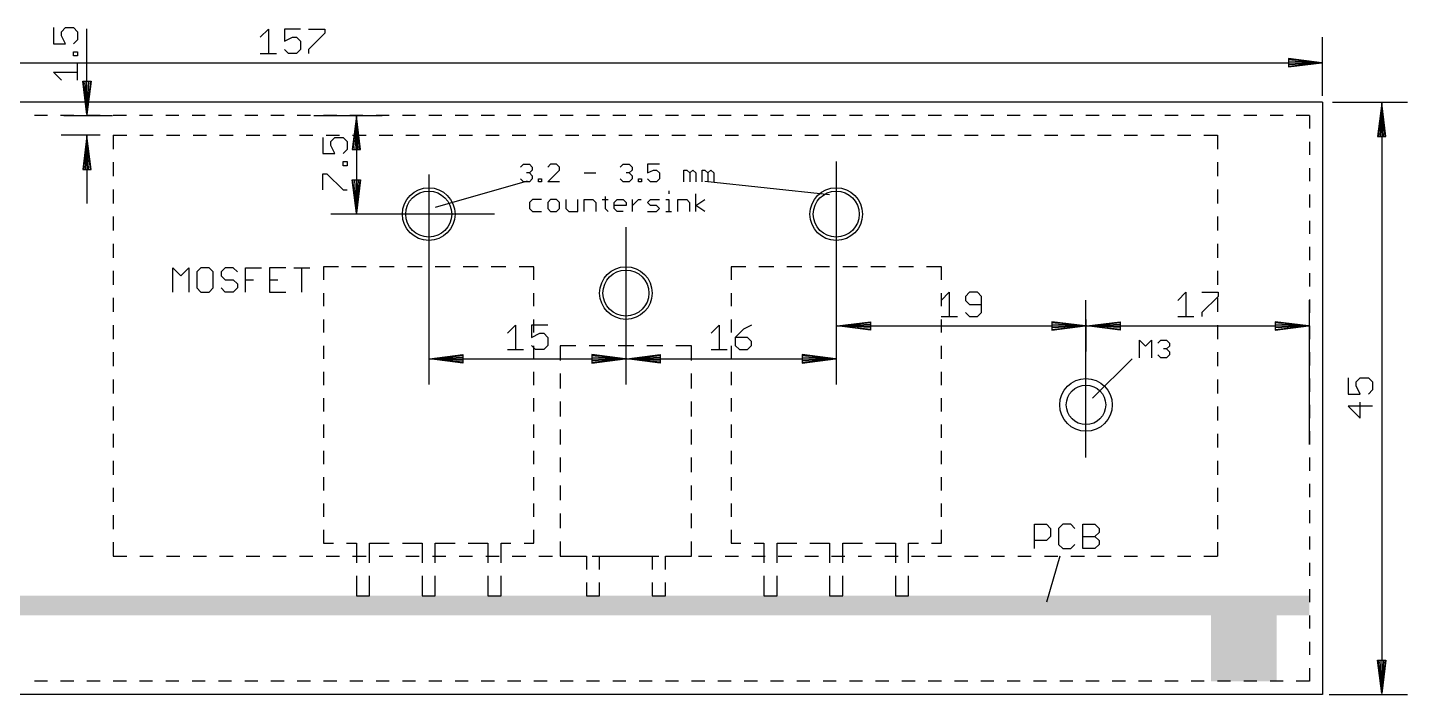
# Model space of a CAD drawing. Extents: x -62 to 290, y -289 to 164.
# Drawn here: x 58.5 to 163.4, y 113 to 163.7 of the extents above; entities that cross this region are included whole.
import ezdxf

# ---------------------------------------------------------------- set-up
doc = ezdxf.new("R2010")
doc.units = 0
for name, color, linetype in [('113', 140, 'CONTINUOUS'), ('115', 5, 'CONTINUOUS'), ('27', 1, 'CONTINUOUS'), ('28', 3, 'CONTINUOUS'), ('47', 7, 'CONTINUOUS'), ('51', 53, 'CONTINUOUS')]:
    doc.layers.add(name, color=color, linetype=linetype)

# ---------------------------------------------------------------- blocks, each defined once
blk = doc.blocks.new('RECT')
blk.add_solid([(-0.5, -0.5), (0.5, -0.5), (-0.5, 0.5), (0.5, 0.5)])

msp = doc.modelspace()

# ---------------------------------------------------------------- linework, layer by layer
at = {"layer": '113'}
for p, q in [((65, 155.5), (66.0238, 155.5)), ((65, 155.5), (65, 154.4375)), ((67.0238, 155.5), (68.0476, 155.5)), ((69.0476, 155.5), (70.0714, 155.5)), ((71.0714, 155.5), (72.0952, 155.5)), ((73.0952, 155.5), (74.119, 155.5)), ((75.119, 155.5), (76.1429, 155.5)), ((77.1429, 155.5), (78.1667, 155.5)), ((79.1667, 155.5), (80.1905, 155.5)), ((81.1905, 155.5), (82.2143, 155.5)), ((83.2143, 155.5), (84.2381, 155.5)), ((85.2381, 155.5), (86.2619, 155.5)), ((87.2619, 155.5), (88.2857, 155.5)), ((89.2857, 155.5), (90.3095, 155.5)), ((91.3095, 155.5), (92.3333, 155.5)), ((93.3333, 155.5), (94.3571, 155.5)), ((95.3571, 155.5), (96.381, 155.5)), ((97.381, 155.5), (98.4048, 155.5)), ((99.4048, 155.5), (100.4286, 155.5)), ((101.4286, 155.5), (102.4524, 155.5)), ((103.4524, 155.5), (104.4762, 155.5)), ((105.4762, 155.5), (106.5, 155.5)), ((107.5, 155.5), (108.5238, 155.5)), ((109.5238, 155.5), (110.5476, 155.5)), ((111.5476, 155.5), (112.5714, 155.5)), ((113.5714, 155.5), (114.5952, 155.5)), ((115.5952, 155.5), (116.619, 155.5)), ((117.619, 155.5), (118.6429, 155.5)), ((119.6429, 155.5), (120.6667, 155.5)), ((121.6667, 155.5), (122.6905, 155.5)), ((123.6905, 155.5), (124.7143, 155.5)), ((125.7143, 155.5), (126.7381, 155.5)), ((127.7381, 155.5), (128.7619, 155.5)), ((129.7619, 155.5), (130.7857, 155.5)), ((131.7857, 155.5), (132.8095, 155.5)), ((133.8095, 155.5), (134.8333, 155.5)), ((135.8333, 155.5), (136.8571, 155.5)), ((137.8571, 155.5), (138.881, 155.5)), ((139.881, 155.5), (140.9048, 155.5)), ((141.9048, 155.5), (142.9286, 155.5)), ((143.9286, 155.5), (144.9524, 155.5)), ((145.9524, 155.5), (146.9762, 155.5)), ((147.9762, 155.5), (149, 155.5)), ((149, 155.5), (149, 154.4375)), ((65, 153.4375), (65, 152.375)), ((149, 153.4375), (149, 152.375)), ((65, 151.375), (65, 150.3125)), ((149, 151.375), (149, 150.3125)), ((65, 149.3125), (65, 148.25)), ((149, 149.3125), (149, 148.25)), ((65, 147.25), (65, 146.1875)), ((149, 147.25), (149, 146.1875)), ((65, 145.1875), (65, 144.125)), ((149, 145.1875), (149, 144.125)), ((65, 143.125), (65, 142.0625)), ((149, 143.125), (149, 142.0625)), ((65, 141.0625), (65, 140)), ((149, 141.0625), (149, 140)), ((65, 139), (65, 137.9375)), ((149, 139), (149, 137.9375)), ((65, 136.9375), (65, 135.875)), ((149, 136.9375), (149, 135.875)), ((65, 134.875), (65, 133.8125)), ((149, 134.875), (149, 133.8125)), ((65, 132.8125), (65, 131.75)), ((149, 132.8125), (149, 131.75)), ((65, 130.75), (65, 129.6875)), ((149, 130.75), (149, 129.6875)), ((65, 128.6875), (65, 127.625)), ((149, 128.6875), (149, 127.625)), ((65, 126.625), (65, 125.5625)), ((149, 126.625), (149, 125.5625)), ((65, 124.5625), (65, 123.5)), ((149, 124.5625), (149, 123.5)), ((65, 123.5), (66.0238, 123.5)), ((67.0238, 123.5), (68.0476, 123.5)), ((69.0476, 123.5), (70.0714, 123.5)), ((71.0714, 123.5), (72.0952, 123.5)), ((73.0952, 123.5), (74.119, 123.5)), ((75.119, 123.5), (76.1429, 123.5)), ((77.1429, 123.5), (78.1667, 123.5)), ((79.1667, 123.5), (80.1905, 123.5)), ((81.1905, 123.5), (82.2143, 123.5)), ((83.2143, 123.5), (84.2381, 123.5)), ((85.2381, 123.5), (86.2619, 123.5)), ((87.2619, 123.5), (88.2857, 123.5)), ((89.2857, 123.5), (90.3095, 123.5)), ((91.3095, 123.5), (92.3333, 123.5)), ((93.3333, 123.5), (94.3571, 123.5)), ((95.3571, 123.5), (96.381, 123.5)), ((97.381, 123.5), (98.4048, 123.5)), ((99.4048, 123.5), (100.4286, 123.5)), ((101.4286, 123.5), (102.4524, 123.5)), ((103.4524, 123.5), (104.4762, 123.5)), ((105.4762, 123.5), (106.5, 123.5)), ((107.5, 123.5), (108.5238, 123.5)), ((109.5238, 123.5), (110.5476, 123.5)), ((111.5476, 123.5), (112.5714, 123.5)), ((113.5714, 123.5), (114.5952, 123.5)), ((115.5952, 123.5), (116.619, 123.5)), ((117.619, 123.5), (118.6429, 123.5)), ((119.6429, 123.5), (120.6667, 123.5)), ((121.6667, 123.5), (122.6905, 123.5)), ((123.6905, 123.5), (124.7143, 123.5)), ((125.7143, 123.5), (126.7381, 123.5)), ((127.7381, 123.5), (128.7619, 123.5)), ((129.7619, 123.5), (130.7857, 123.5)), ((131.7857, 123.5), (132.8095, 123.5)), ((133.8095, 123.5), (134.8333, 123.5)), ((135.8333, 123.5), (136.8571, 123.5)), ((137.8571, 123.5), (138.881, 123.5)), ((139.881, 123.5), (140.9048, 123.5)), ((141.9048, 123.5), (142.9286, 123.5)), ((143.9286, 123.5), (144.9524, 123.5)), ((145.9524, 123.5), (146.9762, 123.5)), ((147.9762, 123.5), (149, 123.5))]:
    msp.add_line(p, q, dxfattribs=at)
for centre in [(89, 149.5), (120, 149.5), (104, 143.5), (139, 135)]:
    msp.add_circle(centre, 2, dxfattribs=at)
at = {"layer": '27'}
for p, q in [((69.5268, 143.5762), (69.5268, 145.4254)), ((69.5268, 145.4254), (70.1431, 144.809)), ((70.1431, 144.809), (70.7595, 145.4254)), ((70.7595, 145.4254), (70.7595, 143.5762)), ((71.6765, 145.4254), (71.3683, 145.1172)), ((71.3683, 145.1172), (71.3683, 143.8844)), ((72.2929, 145.4254), (71.6765, 145.4254)), ((72.6011, 145.1172), (72.2929, 145.4254)), ((72.6011, 143.8844), (72.6011, 145.1172)), ((73.5181, 145.4254), (73.2099, 145.1172)), ((73.2099, 145.1172), (73.2099, 144.809)), ((74.1345, 145.4254), (73.5181, 145.4254)), ((74.4427, 145.1172), (74.1345, 145.4254)), ((75.0515, 143.5762), (75.0515, 145.4254)), ((75.0515, 145.4254), (76.2843, 145.4254)), ((78.1258, 145.4254), (76.893, 145.4254)), ((76.893, 145.4254), (76.893, 143.5762)), ((78.7346, 145.4254), (79.9674, 145.4254)), ((79.351, 143.5762), (79.351, 145.4254)), ((82.125, 145.5), (81, 145.5)), ((81, 145.5), (81, 144.5)), ((84.25, 145.5), (83.125, 145.5)), ((86.375, 145.5), (85.25, 145.5)), ((88.5, 145.5), (87.375, 145.5)), ((90.625, 145.5), (89.5, 145.5)), ((92.75, 145.5), (91.625, 145.5)), ((94.875, 145.5), (93.75, 145.5)), ((97, 145.5), (95.875, 145.5)), ((97, 144.5), (97, 145.5)), ((113.125, 145.5), (112, 145.5)), ((112, 145.5), (112, 144.5)), ((115.25, 145.5), (114.125, 145.5)), ((117.375, 145.5), (116.25, 145.5)), ((119.5, 145.5), (118.375, 145.5)), ((121.625, 145.5), (120.5, 145.5)), ((123.75, 145.5), (122.625, 145.5)), ((125.875, 145.5), (124.75, 145.5)), ((128, 145.5), (126.875, 145.5)), ((128, 144.5), (128, 145.5)), ((71.3683, 143.8844), (71.6765, 143.5762)), ((72.2929, 143.5762), (72.6011, 143.8844)), ((73.2099, 144.809), (73.5181, 144.5008)), ((73.5181, 143.5762), (73.2099, 143.8844)), ((73.5181, 144.5008), (74.1345, 144.5008)), ((74.1345, 144.5008), (74.4427, 144.1926)), ((74.4427, 143.8844), (74.1345, 143.5762)), ((74.4427, 144.1926), (74.4427, 143.8844)), ((75.0515, 144.5008), (75.6679, 144.5008)), ((76.893, 144.5008), (77.5094, 144.5008)), ((71.6765, 143.5762), (72.2929, 143.5762)), ((74.1345, 143.5762), (73.5181, 143.5762)), ((76.893, 143.5762), (78.1258, 143.5762)), ((81, 143.5), (81, 142.5)), ((97, 142.5), (97, 143.5)), ((112, 143.5), (112, 142.5)), ((128, 142.5), (128, 143.5)), ((81, 141.5), (81, 140.5)), ((97, 140.5), (97, 141.5)), ((112, 141.5), (112, 140.5)), ((128, 140.5), (128, 141.5)), ((81, 139.5), (81, 138.5)), ((97, 138.5), (97, 139.5)), ((100.2, 139.5), (99, 139.5)), ((99, 139.5), (99, 138.375)), ((102.4, 139.5), (101.2, 139.5)), ((104.6, 139.5), (103.4, 139.5)), ((106.8, 139.5), (105.6, 139.5)), ((109, 139.5), (107.8, 139.5)), ((109, 138.375), (109, 139.5)), ((112, 139.5), (112, 138.5)), ((128, 138.5), (128, 139.5)), ((81, 137.5), (81, 136.5)), ((97, 136.5), (97, 137.5)), ((99, 137.375), (99, 136.25)), ((109, 136.25), (109, 137.375)), ((112, 137.5), (112, 136.5)), ((128, 136.5), (128, 137.5)), ((81, 135.5), (81, 134.5)), ((97, 134.5), (97, 135.5)), ((112, 135.5), (112, 134.5)), ((128, 134.5), (128, 135.5)), ((99, 135.25), (99, 134.125)), ((109, 134.125), (109, 135.25)), ((81, 133.5), (81, 132.5)), ((97, 132.5), (97, 133.5)), ((112, 133.5), (112, 132.5)), ((128, 132.5), (128, 133.5)), ((99, 133.125), (99, 132)), ((109, 132), (109, 133.125)), ((81, 131.5), (81, 130.5)), ((97, 130.5), (97, 131.5)), ((112, 131.5), (112, 130.5)), ((128, 130.5), (128, 131.5)), ((99, 131), (99, 129.875)), ((109, 129.875), (109, 131)), ((81, 129.5), (81, 128.5)), ((97, 128.5), (97, 129.5)), ((112, 129.5), (112, 128.5)), ((128, 128.5), (128, 129.5)), ((99, 128.875), (99, 127.75)), ((109, 127.75), (109, 128.875)), ((81, 127.5), (81, 126.5)), ((97, 126.5), (97, 127.5)), ((112, 127.5), (112, 126.5)), ((128, 126.5), (128, 127.5)), ((99, 126.75), (99, 125.625)), ((109, 125.625), (109, 126.75)), ((81, 125.5), (81, 124.5)), ((97, 124.5), (97, 125.5)), ((112, 125.5), (112, 124.5)), ((128, 124.5), (128, 125.5)), ((81, 124.5), (81.75, 124.5)), ((82.75, 124.5), (83.5, 124.5)), ((83.5, 124.5), (83.5, 123)), ((84.5, 123), (84.5, 124.5)), ((84.5, 124.5), (86, 124.5)), ((87, 124.5), (88.5, 124.5)), ((88.5, 124.5), (88.5, 123)), ((89.5, 123), (89.5, 124.5)), ((89.5, 124.5), (91, 124.5)), ((92, 124.5), (93.5, 124.5)), ((93.5, 124.5), (93.5, 123)), ((94.5, 123), (94.5, 124.5)), ((94.5, 124.5), (95.25, 124.5)), ((96.25, 124.5), (97, 124.5)), ((99, 124.625), (99, 123.5)), ((109, 123.5), (109, 124.625)), ((112, 124.5), (112.75, 124.5)), ((113.75, 124.5), (114.5, 124.5)), ((114.5, 124.5), (114.5, 123)), ((115.5, 123), (115.5, 124.5)), ((115.5, 124.5), (117, 124.5)), ((118, 124.5), (119.5, 124.5)), ((119.5, 124.5), (119.5, 123)), ((120.5, 123), (120.5, 124.5)), ((120.5, 124.5), (122, 124.5)), ((123, 124.5), (124.5, 124.5)), ((124.5, 124.5), (124.5, 123)), ((125.5, 123), (125.5, 124.5)), ((125.5, 124.5), (126.25, 124.5)), ((127.25, 124.5), (128, 124.5)), ((99, 123.5), (101, 123.5)), ((101, 123.5), (101, 122.5)), ((102, 122.5), (102, 123.5)), ((102, 123.5), (103.5, 123.5)), ((104.5, 123.5), (106, 123.5)), ((106, 123.5), (106, 122.5)), ((107, 122.5), (107, 123.5)), ((107, 123.5), (109, 123.5)), ((83.5, 122), (83.5, 120.5)), ((84.5, 120.5), (84.5, 122)), ((88.5, 122), (88.5, 120.5)), ((89.5, 120.5), (89.5, 122)), ((93.5, 122), (93.5, 120.5)), ((94.5, 120.5), (94.5, 122)), ((114.5, 122), (114.5, 120.5)), ((115.5, 120.5), (115.5, 122)), ((119.5, 122), (119.5, 120.5)), ((120.5, 120.5), (120.5, 122)), ((124.5, 122), (124.5, 120.5)), ((125.5, 120.5), (125.5, 122)), ((101, 121.5), (101, 120.5)), ((102, 120.5), (102, 121.5)), ((106, 121.5), (106, 120.5)), ((107, 120.5), (107, 121.5)), ((83.5, 120.5), (84.5, 120.5)), ((88.5, 120.5), (89.5, 120.5)), ((93.5, 120.5), (94.5, 120.5)), ((101, 120.5), (102, 120.5)), ((106, 120.5), (107, 120.5)), ((114.5, 120.5), (115.5, 120.5)), ((119.5, 120.5), (120.5, 120.5)), ((124.5, 120.5), (125.5, 120.5))]:
    msp.add_line(p, q, dxfattribs=at)
at = {"layer": '28'}
for p, q in [((135.0762, 124.0762), (135.0762, 125.9254)), ((135.0762, 125.9254), (136.0008, 125.9254)), ((136.0008, 125.9254), (136.309, 125.6172)), ((136.309, 125.0008), (136.0008, 124.6926)), ((136.309, 125.6172), (136.309, 125.0008)), ((137.226, 125.9254), (136.9178, 125.6172)), ((136.9178, 125.6172), (136.9178, 124.3844)), ((137.8424, 125.9254), (137.226, 125.9254)), ((138.1506, 125.6172), (137.8424, 125.9254)), ((138.7593, 124.0762), (138.7593, 125.9254)), ((138.7593, 125.9254), (139.6839, 125.9254)), ((138.7593, 125.0008), (139.6839, 125.0008)), ((139.6839, 125.9254), (139.9921, 125.6172)), ((139.9921, 125.309), (139.6839, 125.0008)), ((139.6839, 125.0008), (139.9921, 124.6926)), ((139.9921, 125.6172), (139.9921, 125.309)), ((136.0008, 124.6926), (135.0762, 124.6926)), ((136.9178, 124.3844), (137.226, 124.0762)), ((137.226, 124.0762), (137.8424, 124.0762)), ((137.8424, 124.0762), (138.1506, 124.3844)), ((139.6839, 124.0762), (138.7593, 124.0762)), ((139.9921, 124.3844), (139.6839, 124.0762)), ((139.9921, 124.6926), (139.9921, 124.3844)), ((137, 123.5), (136, 120))]:
    msp.add_line(p, q, dxfattribs=at)
at = {"layer": '47'}
for p, q in [((60.4446, 163.6713), (60.4446, 162.4386)), ((61.061, 163.3631), (61.3692, 163.6713)), ((61.061, 163.0549), (61.061, 163.3631)), ((61.3692, 162.4386), (61.061, 163.0549)), ((61.3692, 163.6713), (61.9856, 163.6713)), ((61.9856, 163.6713), (62.2938, 163.3631)), ((62.2938, 162.7468), (61.9856, 162.4386)), ((62.2938, 163.3631), (62.2938, 162.7468)), ((63, 157.065), (63, 163.5809)), ((76.1841, 162.939), (76.8005, 163.5554)), ((76.8005, 163.5554), (76.8005, 161.7062)), ((79.2584, 163.5554), (78.0256, 163.5554)), ((78.0256, 163.5554), (78.0256, 162.6308)), ((78.0256, 162.6308), (78.642, 162.939)), ((78.642, 162.939), (78.9502, 162.939)), ((78.9502, 162.939), (79.2584, 162.6308)), ((79.8672, 163.5554), (81.1, 163.5554)), ((81.1, 163.2472), (79.8672, 162.0144)), ((81.1, 163.5554), (81.1, 163.2472)), ((157, 158.5), (157, 162.95)), ((60.4446, 162.4386), (61.3692, 162.4386)), ((61.9856, 161.5178), (61.9856, 161.826)), ((61.9856, 161.826), (62.2938, 161.826)), ((62.2938, 161.826), (62.2938, 161.5178)), ((76.1841, 161.7062), (77.4168, 161.7062)), ((78.3338, 161.7062), (78.0256, 162.0144)), ((78.9502, 161.7062), (78.3338, 161.7062)), ((79.2584, 162.0144), (78.9502, 161.7062)), ((79.2584, 162.6308), (79.2584, 162.0144)), ((79.8672, 162.0144), (79.8672, 161.7062)), ((0.065, 161), (156.935, 161)), ((62.2938, 161.5178), (61.9856, 161.5178)), ((62.2938, 159.6762), (62.2938, 160.909)), ((156.935, 161), (154.4, 161.3192)), ((154.4, 161.3192), (154.4, 160.6808)), ((156.935, 161), (154.4, 161.26)), ((156.935, 161), (154.4, 161.13)), ((154.4, 160.6808), (156.935, 161)), ((154.4, 160.87), (156.935, 161)), ((154.4, 160.74), (156.935, 161)), ((61.061, 159.6762), (60.4446, 160.2926)), ((60.4446, 160.2926), (62.2938, 160.2926)), ((63, 157.065), (62.6808, 159.6)), ((62.6808, 159.6), (63.3192, 159.6)), ((63, 157.065), (62.74, 159.6)), ((63, 157.065), (62.87, 159.6)), ((63.3192, 159.6), (63, 157.065)), ((63.13, 159.6), (63, 157.065)), ((63.26, 159.6), (63, 157.065)), ((157.75, 158), (163.45, 158)), ((161.5, 157.935), (161.1808, 155.4)), ((161.5, 157.935), (161.24, 155.4)), ((161.5, 157.935), (161.37, 155.4)), ((161.5, 157.935), (161.5, 113.065)), ((161.8192, 155.4), (161.5, 157.935)), ((161.63, 155.4), (161.5, 157.935)), ((161.76, 155.4), (161.5, 157.935)), ((61.25, 157), (64.95, 157)), ((80.25, 157), (85.45, 157)), ((83.5, 156.935), (83.1808, 154.4)), ((83.5, 156.935), (83.24, 154.4)), ((83.5, 156.935), (83.37, 154.4)), ((83.5, 156.935), (83.5, 149.565)), ((83.8192, 154.4), (83.5, 156.935)), ((83.63, 154.4), (83.5, 156.935)), ((83.76, 154.4), (83.5, 156.935)), ((64, 155.5), (61.05, 155.5)), ((63, 155.435), (62.6808, 152.9)), ((63, 155.435), (62.74, 152.9)), ((63, 155.435), (62.87, 152.9)), ((63, 155.435), (63, 150.3)), ((63.3192, 152.9), (63, 155.435)), ((63.13, 152.9), (63, 155.435)), ((63.26, 152.9), (63, 155.435)), ((161.1808, 155.4), (161.8192, 155.4)), ((80.9446, 155.3309), (80.9446, 154.0981)), ((81.561, 155.0227), (81.8692, 155.3309)), ((81.561, 154.7145), (81.561, 155.0227)), ((81.8692, 154.0981), (81.561, 154.7145)), ((81.8692, 155.3309), (82.4856, 155.3309)), ((82.4856, 155.3309), (82.7938, 155.0227)), ((82.7938, 154.4063), (82.4856, 154.0981)), ((82.7938, 155.0227), (82.7938, 154.4063)), ((83.1808, 154.4), (83.8192, 154.4)), ((80.9446, 154.0981), (81.8692, 154.0981)), ((82.4856, 153.1773), (82.4856, 153.4855)), ((82.4856, 153.4855), (82.7938, 153.4855)), ((82.7938, 153.4855), (82.7938, 153.1773)), ((95.9797, 153.0752), (96.2045, 153.2999)), ((96.2045, 153.2999), (96.6541, 153.2999)), ((96.6541, 153.2999), (96.8789, 153.0752)), ((98.2763, 153.2999), (98.0515, 153.0752)), ((98.7258, 153.2999), (98.2763, 153.2999)), ((98.9506, 153.0752), (98.7258, 153.2999)), ((103.5762, 153.0752), (103.801, 153.2999)), ((103.801, 153.2999), (104.2506, 153.2999)), ((104.2506, 153.2999), (104.4754, 153.0752)), ((106.5471, 153.2999), (105.648, 153.2999)), ((105.648, 153.2999), (105.648, 152.6256)), ((120, 153.5), (120, 139.05)), ((62.6808, 152.9), (63.3192, 152.9)), ((80.9446, 151.3357), (80.9446, 152.5685)), ((80.9446, 152.5685), (81.2528, 152.5685)), ((81.2528, 152.5685), (82.4856, 151.3357)), ((82.7938, 153.1773), (82.4856, 153.1773)), ((89, 152.5), (89, 136.55)), ((96.6541, 152.6256), (96.4293, 152.6256)), ((96.8789, 152.8504), (96.6541, 152.6256)), ((96.6541, 152.6256), (96.8789, 152.4008)), ((96.8789, 153.0752), (96.8789, 152.8504)), ((96.8789, 152.4008), (96.8789, 152.176)), ((98.0515, 151.9512), (98.9506, 152.8504)), ((98.9506, 152.8504), (98.9506, 153.0752)), ((100.8138, 152.6256), (101.713, 152.6256)), ((104.2506, 152.6256), (104.0258, 152.6256)), ((104.4754, 152.8504), (104.2506, 152.6256)), ((104.2506, 152.6256), (104.4754, 152.4008)), ((104.4754, 153.0752), (104.4754, 152.8504)), ((104.4754, 152.4008), (104.4754, 152.176)), ((105.648, 152.6256), (106.0975, 152.8504)), ((106.0975, 152.8504), (106.3223, 152.8504)), ((106.3223, 152.8504), (106.5471, 152.6256)), ((106.5471, 152.6256), (106.5471, 152.176)), ((108.4103, 151.9512), (108.4103, 152.8504)), ((108.4103, 152.8504), (108.6351, 152.8504)), ((108.6351, 152.8504), (108.8599, 152.6256)), ((108.8599, 152.6256), (109.0847, 152.8504)), ((108.8599, 152.6256), (108.8599, 151.9512)), ((109.0847, 152.8504), (109.3095, 152.6256)), ((109.3095, 152.6256), (109.3095, 151.9512)), ((109.7915, 151.9512), (109.7915, 152.8504)), ((109.7915, 152.8504), (110.0163, 152.8504)), ((110.0163, 152.8504), (110.2411, 152.6256)), ((110.2411, 152.6256), (110.4659, 152.8504)), ((110.2411, 152.6256), (110.2411, 151.9512)), ((110.4659, 152.8504), (110.6907, 152.6256)), ((110.6907, 152.6256), (110.6907, 151.9512)), ((82.4856, 151.3357), (82.7938, 151.3357)), ((83.5, 149.565), (83.1808, 152.1)), ((83.1808, 152.1), (83.8192, 152.1)), ((83.5, 149.565), (83.24, 152.1)), ((83.5, 149.565), (83.37, 152.1)), ((83.8192, 152.1), (83.5, 149.565)), ((83.63, 152.1), (83.5, 149.565)), ((83.76, 152.1), (83.5, 149.565)), ((96.5, 152), (89.5, 150)), ((96.2045, 151.9512), (95.9797, 152.176)), ((96.6541, 151.9512), (96.2045, 151.9512)), ((96.8789, 152.176), (96.6541, 151.9512)), ((97.3609, 151.9512), (97.3609, 152.176)), ((97.3609, 152.176), (97.5857, 152.176)), ((97.5857, 151.9512), (97.3609, 151.9512)), ((97.5857, 152.176), (97.5857, 151.9512)), ((98.9506, 151.9512), (98.0515, 151.9512)), ((103.801, 151.9512), (103.5762, 152.176)), ((104.2506, 151.9512), (103.801, 151.9512)), ((104.4754, 152.176), (104.2506, 151.9512)), ((104.9574, 151.9512), (104.9574, 152.176)), ((104.9574, 152.176), (105.1822, 152.176)), ((105.1822, 151.9512), (104.9574, 151.9512)), ((105.1822, 152.176), (105.1822, 151.9512)), ((105.8727, 151.9512), (105.648, 152.176)), ((106.3223, 151.9512), (105.8727, 151.9512)), ((106.5471, 152.176), (106.3223, 151.9512)), ((107.2539, 151.2747), (107.2539, 151.0499)), ((110, 152), (119.5, 151)), ((96.8951, 150.6004), (96.6703, 150.3756)), ((96.6703, 150.3756), (96.6703, 149.926)), ((97.5695, 150.6004), (96.8951, 150.6004)), ((98.2763, 150.6004), (98.0515, 150.3756)), ((98.0515, 150.3756), (98.0515, 149.926)), ((98.7259, 150.6004), (98.2763, 150.6004)), ((98.9506, 150.3756), (98.7259, 150.6004)), ((98.9506, 149.926), (98.9506, 150.3756)), ((99.4327, 150.6004), (99.4327, 149.926)), ((100.3318, 149.7012), (100.3318, 150.6004)), ((100.8138, 149.7012), (100.8138, 150.6004)), ((100.8138, 150.6004), (101.4882, 150.6004)), ((101.4882, 150.6004), (101.713, 150.3756)), ((101.713, 150.3756), (101.713, 149.7012)), ((102.195, 150.6004), (102.6446, 150.6004)), ((102.4198, 150.8252), (102.4198, 149.926)), ((103.1158, 150.3756), (103.3406, 150.6004)), ((103.1158, 149.926), (103.1158, 150.3756)), ((104.015, 150.1508), (103.1158, 150.1508)), ((103.3406, 150.6004), (103.7902, 150.6004)), ((103.7902, 150.6004), (104.015, 150.3756)), ((104.015, 150.3756), (104.015, 150.1508)), ((104.497, 149.7012), (104.497, 150.6004)), ((104.497, 150.1508), (104.9466, 150.6004)), ((104.9466, 150.6004), (105.1713, 150.6004)), ((105.648, 150.3756), (105.8727, 150.6004)), ((105.8727, 150.1508), (105.648, 150.3756)), ((105.8727, 150.6004), (106.5471, 150.6004)), ((106.3223, 150.1508), (105.8727, 150.1508)), ((106.5471, 149.926), (106.3223, 150.1508)), ((107.0291, 150.6004), (107.2539, 150.6004)), ((107.2539, 150.6004), (107.2539, 149.7012)), ((107.9499, 149.7012), (107.9499, 150.6004)), ((107.9499, 150.6004), (108.6243, 150.6004)), ((108.6243, 150.6004), (108.8491, 150.3756)), ((108.8491, 150.3756), (108.8491, 149.7012)), ((109.3311, 149.7012), (109.3311, 151.0499)), ((109.3311, 150.1508), (110.0055, 150.6004)), ((110.0055, 149.7012), (109.3311, 150.1508)), ((94, 149.5), (81.55, 149.5)), ((96.6703, 149.926), (96.8951, 149.7012)), ((96.8951, 149.7012), (97.5695, 149.7012)), ((98.0515, 149.926), (98.2763, 149.7012)), ((98.2763, 149.7012), (98.7259, 149.7012)), ((98.7259, 149.7012), (98.9506, 149.926)), ((99.4327, 149.926), (99.6574, 149.7012)), ((99.6574, 149.7012), (100.3318, 149.7012)), ((102.4198, 149.926), (102.6446, 149.7012)), ((103.3406, 149.7012), (103.1158, 149.926)), ((103.7902, 149.7012), (103.3406, 149.7012)), ((105.648, 149.7012), (106.3223, 149.7012)), ((106.3223, 149.7012), (106.5471, 149.926)), ((107.0291, 149.7012), (107.4787, 149.7012)), ((104, 148.5), (104, 145.5)), ((104, 147), (104, 136.55)), ((104, 144), (104, 136.55)), ((127.9829, 142.939), (128.5993, 143.5554)), ((128.5993, 143.5554), (128.5993, 141.7062)), ((130.1327, 143.5554), (129.8245, 143.2472)), ((129.8245, 143.2472), (129.8245, 142.939)), ((129.8245, 142.939), (130.1327, 142.6308)), ((130.7491, 143.5554), (130.1327, 143.5554)), ((131.0573, 143.2472), (130.7491, 143.5554)), ((131.0573, 142.0144), (131.0573, 143.2472)), ((139, 131), (139, 142.95)), ((145.9829, 142.939), (146.5993, 143.5554)), ((146.5993, 143.5554), (146.5993, 141.7062)), ((147.8245, 143.5554), (149.0573, 143.5554)), ((149.0573, 143.2472), (147.8245, 142.0144)), ((149.0573, 143.5554), (149.0573, 143.2472)), ((156, 132), (156, 142.95)), ((127.9829, 141.7062), (129.2157, 141.7062)), ((129.8245, 142.0144), (130.1327, 141.7062)), ((130.1327, 142.6308), (131.0573, 142.6308)), ((130.1327, 141.7062), (130.7491, 141.7062)), ((130.7491, 141.7062), (131.0573, 142.0144)), ((145.9829, 141.7062), (147.2157, 141.7062)), ((147.8245, 142.0144), (147.8245, 141.7062)), ((94.9829, 140.439), (95.5993, 141.0554)), ((95.5993, 141.0554), (95.5993, 139.2062)), ((98.0573, 141.0554), (96.8245, 141.0554)), ((96.8245, 141.0554), (96.8245, 140.1308)), ((110.4829, 140.439), (111.0993, 141.0554)), ((111.0993, 141.0554), (111.0993, 139.2062)), ((112.9409, 140.7472), (112.3245, 140.1308)), ((113.5573, 141.0554), (112.9409, 140.7472)), ((120.065, 141), (122.6, 141.3192)), ((120.065, 141), (122.6, 141.26)), ((120.065, 141), (122.6, 141.13)), ((120.065, 141), (138.935, 141)), ((122.6, 140.6808), (120.065, 141)), ((122.6, 140.87), (120.065, 141)), ((122.6, 140.74), (120.065, 141)), ((122.6, 141.3192), (122.6, 140.6808)), ((138.935, 141), (136.4, 141.3192)), ((136.4, 141.3192), (136.4, 140.6808)), ((138.935, 141), (136.4, 141.26)), ((138.935, 141), (136.4, 141.13)), ((136.4, 140.6808), (138.935, 141)), ((136.4, 140.87), (138.935, 141)), ((136.4, 140.74), (138.935, 141)), ((139, 141.5), (139, 139.05)), ((139.065, 141), (141.6, 141.3192)), ((139.065, 141), (141.6, 141.26)), ((139.065, 141), (141.6, 141.13)), ((139.065, 141), (155.935, 141)), ((141.6, 140.6808), (139.065, 141)), ((141.6, 140.87), (139.065, 141)), ((141.6, 140.74), (139.065, 141)), ((141.6, 141.3192), (141.6, 140.6808)), ((155.935, 141), (153.4, 141.3192)), ((153.4, 141.3192), (153.4, 140.6808)), ((155.935, 141), (153.4, 141.26)), ((155.935, 141), (153.4, 141.13)), ((153.4, 140.6808), (155.935, 141)), ((153.4, 140.87), (155.935, 141)), ((153.4, 140.74), (155.935, 141)), ((96.8245, 140.1308), (97.4409, 140.439)), ((97.4409, 140.439), (97.7491, 140.439)), ((97.7491, 140.439), (98.0573, 140.1308)), ((98.0573, 140.1308), (98.0573, 139.5144)), ((112.3245, 140.1308), (112.3245, 139.5144)), ((113.2491, 140.1308), (112.3245, 140.1308)), ((113.5573, 139.8226), (113.2491, 140.1308)), ((113.5573, 139.5144), (113.5573, 139.8226)), ((120, 140), (120, 136.55)), ((143.0762, 138.5762), (143.0762, 139.9249)), ((143.0762, 139.9249), (143.5258, 139.4754)), ((143.5258, 139.4754), (143.9754, 139.9249)), ((143.9754, 139.9249), (143.9754, 138.5762)), ((144.4574, 139.7002), (144.6822, 139.9249)), ((144.6822, 139.9249), (145.1318, 139.9249)), ((145.1318, 139.9249), (145.3565, 139.7002)), ((145.3565, 139.7002), (145.3565, 139.4754)), ((89.065, 138.5), (91.6, 138.8192)), ((89.065, 138.5), (91.6, 138.76)), ((89.065, 138.5), (91.6, 138.63)), ((91.6, 138.8192), (91.6, 138.1808)), ((94.9829, 139.2062), (96.2157, 139.2062)), ((97.1327, 139.2062), (96.8245, 139.5144)), ((97.7491, 139.2062), (97.1327, 139.2062)), ((98.0573, 139.5144), (97.7491, 139.2062)), ((103.935, 138.5), (101.4, 138.8192)), ((101.4, 138.8192), (101.4, 138.1808)), ((103.935, 138.5), (101.4, 138.76)), ((103.935, 138.5), (101.4, 138.63)), ((104.065, 138.5), (106.6, 138.8192)), ((104.065, 138.5), (106.6, 138.76)), ((104.065, 138.5), (106.6, 138.63)), ((106.6, 138.8192), (106.6, 138.1808)), ((110.4829, 139.2062), (111.7157, 139.2062)), ((112.3245, 139.5144), (112.6327, 139.2062)), ((112.6327, 139.2062), (113.2491, 139.2062)), ((113.2491, 139.2062), (113.5573, 139.5144)), ((119.935, 138.5), (117.4, 138.8192)), ((117.4, 138.8192), (117.4, 138.1808)), ((119.935, 138.5), (117.4, 138.76)), ((119.935, 138.5), (117.4, 138.63)), ((144.6822, 138.5762), (144.4574, 138.801)), ((145.1318, 138.5762), (144.6822, 138.5762)), ((145.1318, 139.2506), (144.907, 139.2506)), ((145.3565, 139.4754), (145.1318, 139.2506)), ((145.1318, 139.2506), (145.3565, 139.0258)), ((145.3565, 138.801), (145.1318, 138.5762)), ((145.3565, 139.0258), (145.3565, 138.801)), ((89.065, 138.5), (103.935, 138.5)), ((91.6, 138.1808), (89.065, 138.5)), ((91.6, 138.37), (89.065, 138.5)), ((91.6, 138.24), (89.065, 138.5)), ((101.4, 138.1808), (103.935, 138.5)), ((101.4, 138.37), (103.935, 138.5)), ((101.4, 138.24), (103.935, 138.5)), ((104.065, 138.5), (119.935, 138.5)), ((106.6, 138.1808), (104.065, 138.5)), ((106.6, 138.37), (104.065, 138.5)), ((106.6, 138.24), (104.065, 138.5)), ((117.4, 138.1808), (119.935, 138.5)), ((117.4, 138.37), (119.935, 138.5)), ((117.4, 138.24), (119.935, 138.5)), ((142.5, 138.5), (139.5, 135.5)), ((158.9446, 137.0573), (158.9446, 135.8245)), ((159.561, 136.7491), (159.8692, 137.0573)), ((159.561, 136.4409), (159.561, 136.7491)), ((159.8692, 137.0573), (160.4856, 137.0573)), ((160.4856, 137.0573), (160.7938, 136.7491)), ((160.7938, 136.7491), (160.7938, 136.1327)), ((158.9446, 135.8245), (159.8692, 135.8245)), ((159.8692, 135.8245), (159.561, 136.4409)), ((160.7938, 136.1327), (160.4856, 135.8245)), ((160.7938, 134.9075), (158.9446, 134.9075)), ((158.9446, 134.9075), (159.8692, 133.9829)), ((159.8692, 133.9829), (159.8692, 135.2157)), ((161.5, 113.065), (161.1808, 115.6)), ((161.1808, 115.6), (161.8192, 115.6)), ((161.5, 113.065), (161.24, 115.6)), ((161.5, 113.065), (161.37, 115.6)), ((161.8192, 115.6), (161.5, 113.065)), ((161.63, 115.6), (161.5, 113.065)), ((161.76, 115.6), (161.5, 113.065)), ((157.5, 113), (163.45, 113))]:
    msp.add_line(p, q, dxfattribs=at)
at = {"layer": '51'}
for p, q in [((157, 158), (0, 158)), ((157, 158), (157, 113)), ((60, 157), (59, 157)), ((62, 157), (61, 157)), ((64, 157), (63, 157)), ((66, 157), (65, 157)), ((68, 157), (67, 157)), ((70, 157), (69, 157)), ((72, 157), (71, 157)), ((74, 157), (73, 157)), ((76, 157), (75, 157)), ((78, 157), (77, 157)), ((80, 157), (79, 157)), ((82, 157), (81, 157)), ((84, 157), (83, 157)), ((86, 157), (85, 157)), ((88, 157), (87, 157)), ((90, 157), (89, 157)), ((92, 157), (91, 157)), ((94, 157), (93, 157)), ((96, 157), (95, 157)), ((98, 157), (97, 157)), ((100, 157), (99, 157)), ((102, 157), (101, 157)), ((104, 157), (103, 157)), ((106, 157), (105, 157)), ((108, 157), (107, 157)), ((110, 157), (109, 157)), ((112, 157), (111, 157)), ((114, 157), (113, 157)), ((116, 157), (115, 157)), ((118, 157), (117, 157)), ((120, 157), (119, 157)), ((122, 157), (121, 157)), ((124, 157), (123, 157)), ((126, 157), (125, 157)), ((128, 157), (127, 157)), ((130, 157), (129, 157)), ((132, 157), (131, 157)), ((134, 157), (133, 157)), ((136, 157), (135, 157)), ((138, 157), (137, 157)), ((140, 157), (139, 157)), ((142, 157), (141, 157)), ((144, 157), (143, 157)), ((146, 157), (145, 157)), ((148, 157), (147, 157)), ((150, 157), (149, 157)), ((152, 157), (151, 157)), ((154, 157), (153, 157)), ((156, 157), (155, 157)), ((156, 157), (156, 156)), ((156, 155), (156, 154)), ((156, 153), (156, 152)), ((156, 151), (156, 150)), ((156, 149), (156, 148)), ((156, 147), (156, 146)), ((156, 145), (156, 144)), ((156, 143), (156, 142)), ((156, 141), (156, 140)), ((156, 139), (156, 138)), ((156, 137), (156, 136)), ((156, 135), (156, 134)), ((156, 133), (156, 132)), ((156, 131), (156, 130)), ((156, 129), (156, 128)), ((156, 127), (156, 126)), ((156, 125), (156, 124)), ((156, 123), (156, 122)), ((156, 121), (156, 120)), ((156, 119), (156, 118)), ((156, 117), (156, 116)), ((156, 115), (156, 114)), ((60, 114), (59, 114)), ((62, 114), (61, 114)), ((64, 114), (63, 114)), ((66, 114), (65, 114)), ((68, 114), (67, 114)), ((70, 114), (69, 114)), ((72, 114), (71, 114)), ((74, 114), (73, 114)), ((76, 114), (75, 114)), ((78, 114), (77, 114)), ((80, 114), (79, 114)), ((82, 114), (81, 114)), ((84, 114), (83, 114)), ((86, 114), (85, 114)), ((88, 114), (87, 114)), ((90, 114), (89, 114)), ((92, 114), (91, 114)), ((94, 114), (93, 114)), ((96, 114), (95, 114)), ((98, 114), (97, 114)), ((100, 114), (99, 114)), ((102, 114), (101, 114)), ((104, 114), (103, 114)), ((106, 114), (105, 114)), ((108, 114), (107, 114)), ((110, 114), (109, 114)), ((112, 114), (111, 114)), ((114, 114), (113, 114)), ((116, 114), (115, 114)), ((118, 114), (117, 114)), ((120, 114), (119, 114)), ((122, 114), (121, 114)), ((124, 114), (123, 114)), ((126, 114), (125, 114)), ((128, 114), (127, 114)), ((130, 114), (129, 114)), ((132, 114), (131, 114)), ((134, 114), (133, 114)), ((136, 114), (135, 114)), ((138, 114), (137, 114)), ((140, 114), (139, 114)), ((142, 114), (141, 114)), ((144, 114), (143, 114)), ((146, 114), (145, 114)), ((148, 114), (147, 114)), ((150, 114), (149, 114)), ((152, 114), (151, 114)), ((154, 114), (153, 114)), ((156, 114), (155, 114)), ((157, 113), (0, 113))]:
    msp.add_line(p, q, dxfattribs=at)
for centre, radius in [((89, 149.5), 1.75), ((120, 149.5), 1.75), ((104, 143.5), 1.75), ((139, 135), 1.5)]:
    msp.add_circle(centre, radius, dxfattribs=at)

# ---------------------------------------------------------------- block references
at = {"layer": '115', "xscale": 5, "yscale": 5, "rotation": 270}
msp.add_blockref('RECT', (151, 116.5), dxfattribs=at)
at = {"layer": '28', "xscale": 155, "yscale": 1.5}
msp.add_blockref('RECT', (78.5, 119.75), dxfattribs=at)

doc.saveas('drawing.dxf')
